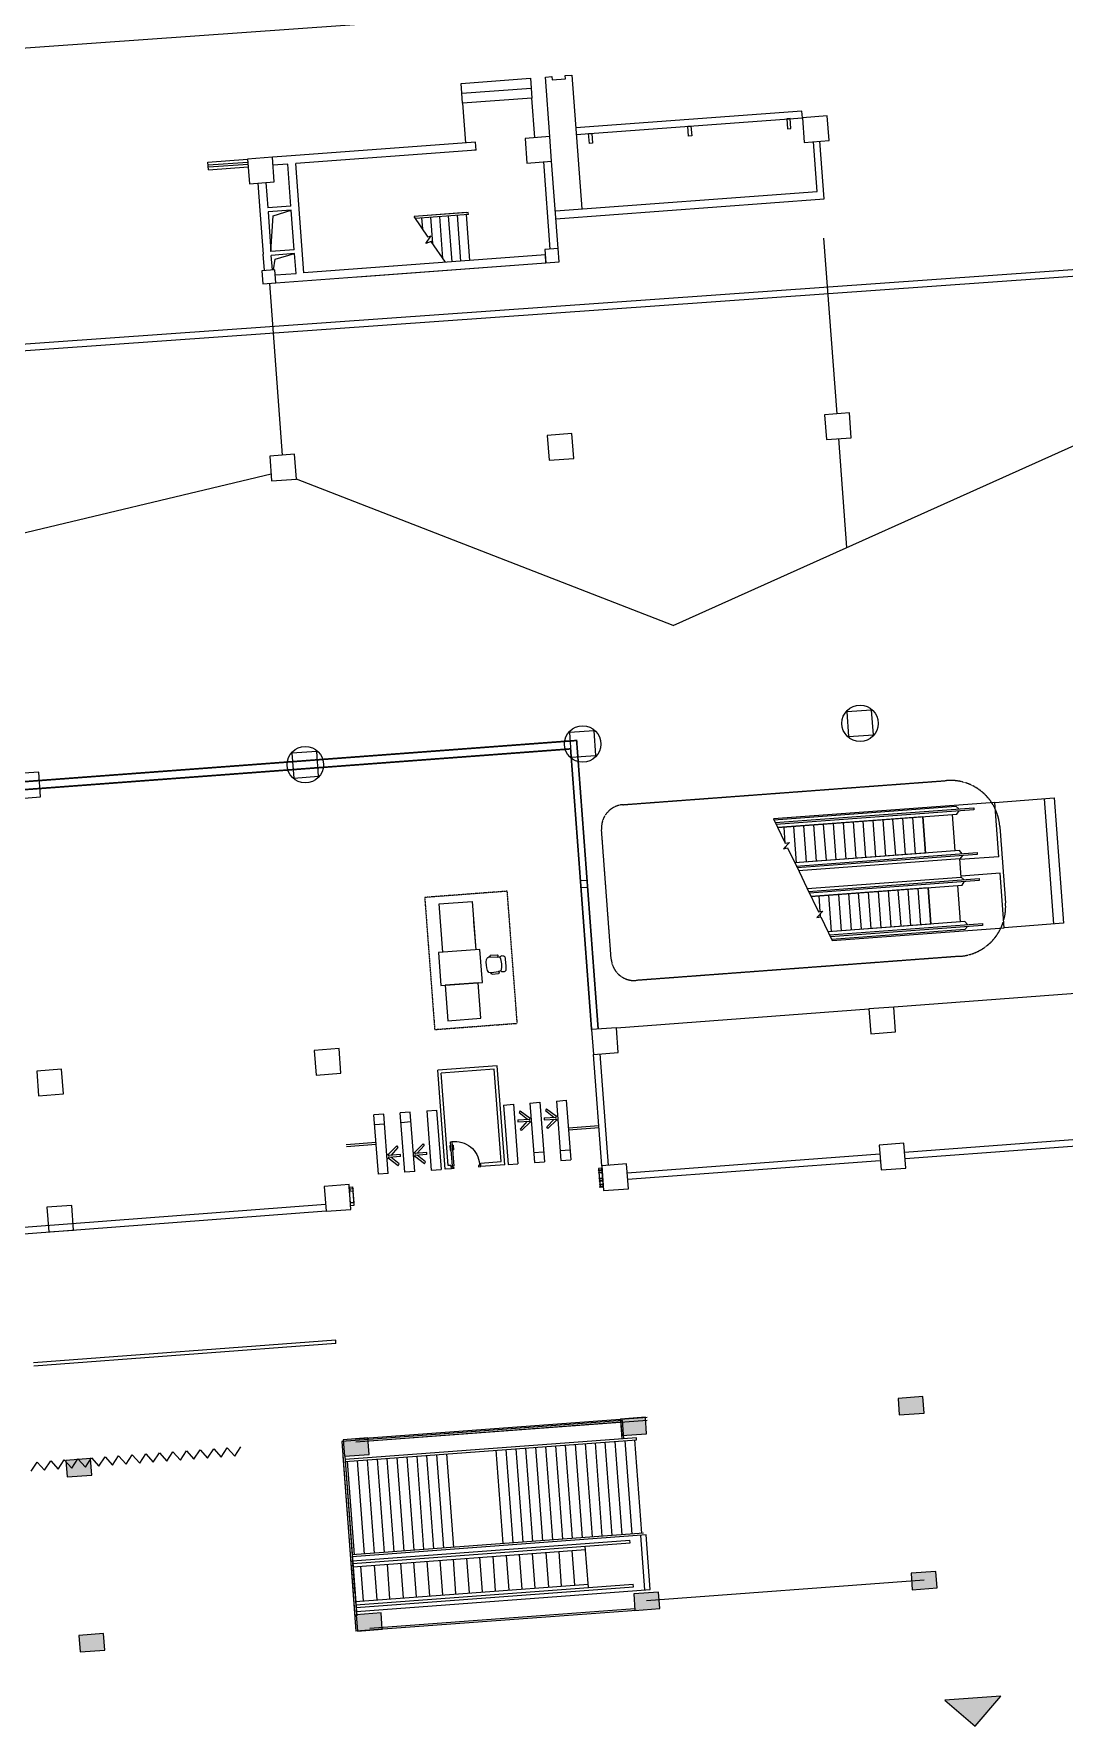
# Model space of a CAD drawing. Header units: millimetres. Extents: x 395197 to 699875, y 745 to 708816.
# Drawn here: x 462037 to 493147, y 611685 to 662809 of the extents above; entities that cross this region are included whole.
import ezdxf

# ---------------------------------------------------------------- set-up
doc = ezdxf.new("R2010")
doc.units = ezdxf.units.MM
doc.linetypes.add('DASH', pattern=[0.35, 0.25, -0.1])
doc.linetypes.add('DASHDOT2', pattern=[0.5, 0.25, -0.125, 0, -0.125])
doc.layers.add('0-修改新增', color=2, linetype='Continuous')
doc.layers.add('EECOMM', color=1, linetype='DASHDOT2')
for name, color, linetype, lineweight in [('0-导向定位-悬挂', 30, 'Continuous', 9), ('A-FURN', 9, 'Continuous', 9), ('A-WIND', 135, 'Continuous', 9), ('COLUMN', 9, 'Continuous', 13), ('C商场分区线', 4, 'Continuous', 9), ('DIM_SYMB', 3, 'Continuous', 9), ('S_STAIR', 4, 'Continuous', 9), ('STAIR', 2, 'Continuous', 9), ('WALL', 6, 'Continuous', 20), ('WALL-1', 40, 'Continuous', 9), ('栏杆', 2, 'Continuous', 5), ('灭火救援窗', 4, 'Continuous', 9), ('立面', 4, 'Continuous', 9)]:
    doc.layers.add(name, color=color, linetype=linetype, lineweight=lineweight)

# ---------------------------------------------------------------- blocks, each defined once
blk = doc.blocks.new('_FZHK')
blk.add_lwpolyline([(-0.5, -0.5), (0.5, -0.5), (0.5, 0.5), (-0.5, 0.5)], close=True)
blk = doc.blocks.new('$PLAN$00001584')
for p, q in [((-292, -435), (-287, -238)), ((-243, -457), (-242, -450)), ((-243, -457), (-242, -450)), ((-233, -439), (-218, -243)), ((233, -439), (218, -243)), ((243, -457), (242, -450)), ((292, -435), (287, -238))]:
    blk.add_line(p, q)
for centre, radius, start, end in [((0, -1587), 1587, 82.5907, 97.4093), ((-262, -425), 32, 198.7162, 333.9569), ((-253, -252), 36.3, 12.8663, 157.8436), ((-160, -89), 87.7, 120.3927, 239.6073), ((-142, -466), 102, 175, 253.8913), ((-23, -255), 203, 153.618, 172.8718), ((0, -704), 577, 69.209, 110.791), ((142, -466), 102, 286.1087, 5), ((160, -89), 87.7, 300.3927, 59.6073), ((22, -254), 203, 6.9097, 26.2122), ((253, -252), 36.3, 22.1564, 167.1337), ((262, -425), 32, 206.0431, 341.2838), ((0, 132), 716, 256.275, 283.725)]:
    blk.add_arc(centre, radius, start, end)
blk = doc.blocks.new('ANJIAN')
at = {"layer": 'A-FURN'}
for p, q in [((1191199, -1102558), (1191199, -1101093)), ((1191199, -1101093), (1192199, -1101093)), ((1192199, -1101093), (1192199, -1102558)), ((1192199, -1101701), (1192199, -1102558)), ((1192199, -1103558), (1191199, -1103558)), ((1191199, -1103558), (1191199, -1104630)), ((1192199, -1104630), (1192199, -1103558)), ((1191199, -1104630), (1192199, -1104630))]:
    blk.add_line(p, q, dxfattribs=at)
at = {"layer": 'A-FURN', "linetype": 'DASH'}
blk.add_lwpolyline([(1190782, -1104865), (1193282, -1104865), (1193282, -1100865), (1190782, -1100865)], close=True, dxfattribs=at)
at = {"layer": 'A-FURN'}
blk.add_lwpolyline([(1191069, -1103558), (1192325, -1103558), (1192325, -1102558), (1191069, -1102558)], close=True, dxfattribs=at)
at = {"layer": 'A-FURN', "xscale": -1, "rotation": 270}
blk.add_blockref('$PLAN$00001584', (1193069, -1103041), dxfattribs=at)
blk = doc.blocks.new('末端闸机')
for p, q in [((-875, 300), (925, 300)), ((-875, 0), (-875, 300)), ((-875, 0), (925, 0)), ((925, 0), (925, 300))]:
    blk.add_line(p, q)
blk = doc.blocks.new('闸机')
for p, q in [((-875, 0), (925, 0)), ((-875, -300), (-875, 0)), ((625, -300), (625, 0)), ((925, -300), (925, 0)), ((-875, -300), (925, -300)), ((-664, -617), (-415, -330)), ((-612, -647), (-393, -412)), ((-393, -706), (-393, -352)), ((-333, -706), (-333, -352)), ((-114, -647), (-333, -412)), ((-311, -330), (-62, -617)), ((-664, -617), (-612, -647)), ((-393, -706), (-333, -706)), ((-62, -617), (-114, -647))]:
    blk.add_line(p, q)
blk.add_arc((-363, -300), 60, 180, 0)
blk = doc.blocks.new('$DorLib2D$00000009')
at = {"lineweight": 13}
for p, q in [((0.378, 0.782), (0.378, 0.624)), ((0.489, 0.782), (0.489, 0.624))]:
    blk.add_line(p, q, dxfattribs=at)
for p, q in [((0.413, 0.782), (0.378, 0.782)), ((0.413, 0.624), (0.378, 0.624)), ((0.413, 0.905), (0.413, 0.081)), ((0.454, 0.905), (0.413, 0.905)), ((0.454, 0.081), (0.454, 0.905)), ((0.489, 0.782), (0.454, 0.782)), ((0.489, 0.624), (0.454, 0.624)), ((-0.494, 0.081), (-0.453, 0.081)), ((-0.494, -0.002), (-0.494, 0.081)), ((-0.453, 0.081), (-0.453, 0.039)), ((-0.453, 0.039), (-0.412, 0.039)), ((-0.412, 0.039), (-0.412, -0.002)), ((0.413, 0.081), (0.454, 0.081)), ((0.454, 0.039), (0.413, 0.039)), ((0.413, 0.039), (0.413, -0.002)), ((0.495, 0.081), (0.454, 0.081)), ((0.454, 0.081), (0.454, 0.039)), ((0.495, -0.002), (0.495, 0.081)), ((-0.494, -0.002), (-0.494, -0.002)), ((-0.412, -0.002), (-0.494, -0.002)), ((0.413, -0.002), (0.495, -0.002)), ((0.495, -0.002), (0.495, -0.002))]:
    blk.add_line(p, q)
blk.add_arc((0.372, 0.082), 0.825, 87.134, 180.0717, dxfattribs=at)
blk = doc.blocks.new('sdfsdgdsh55')
at = {"layer": 'WALL'}
for p, q in [((-1523126, -9354), (-1445841, -9372)), ((-1522926, -9554), (-1445641, -9572))]:
    blk.add_line(p, q, dxfattribs=at)
at = {"layer": 'WALL-1'}
blk.add_line((-1452764, -450), (-1529274, -450), dxfattribs=at)

msp = doc.modelspace()

# ---------------------------------------------------------------- hatches: boundary and pattern name
msp.add_hatch(color=256).paths.add_polyline_path([(490456, 611685), (491239, 612595), (489547, 612469)])
at = {"layer": 'COLUMN'}
for points in [[(488131, 621589), (488879, 621645), (488917, 621146), (488169, 621090)], [(479755, 620964), (480503, 621020), (480540, 620521), (479792, 620465)], [(471378, 620339), (472126, 620395), (472163, 619896), (471415, 619840)], [(463001, 619714), (463749, 619770), (463786, 619271), (463039, 619215)], [(488526, 616304), (489274, 616359), (489311, 615861), (488563, 615805)], [(480149, 615679), (480897, 615734), (480934, 615236), (480186, 615180)], [(471772, 615054), (472520, 615109), (472558, 614611), (471810, 614555)], [(463396, 614429), (464144, 614484), (464181, 613986), (463433, 613930)]]:
    msp.add_hatch(color=8, dxfattribs=at).paths.add_polyline_path(points)

# ---------------------------------------------------------------- linework, layer by layer
at = {"color": 8}
for p, q in [((471365, 619837, 0), (471725, 615012, 0)), ((471425, 619841, 0), (471785, 615016, 0))]:
    msp.add_line(p, q, dxfattribs=at)
at = {"color": 252, "elevation": 0}
for points in [[(477616, 659707), (477482, 661502), (477482, 661502), (477682, 661517), (477689, 661417), (478088, 661447), (478081, 661547), (478280, 661562), (478280, 661562), (478582, 657518)], [(469196, 656236), (469263, 657311), (469810, 657485)], [(469196, 656236), (469263, 657311), (469810, 657485)], [(469276, 655680), (469327, 656001), (469908, 656169)]]:
    msp.add_lwpolyline(points, dxfattribs=at)
for points in [[(485230, 660476), (478399, 659966), (478414, 659767), (485245, 660276)], [(481902, 659726), (481802, 659719), (481780, 660018), (481879, 660025)], [(484794, 659942), (484893, 659949), (484871, 660248), (484771, 660241)], [(478910, 659503), (478810, 659495), (478788, 659795), (478888, 659802)]]:
    msp.add_lwpolyline(points, close=True, dxfattribs=at)
at = {"elevation": 0}
msp.add_lwpolyline([(489547, 612469), (490456, 611685), (491239, 612595)], close=True, dxfattribs=at)
at = {"layer": '0-修改新增', "color": 3, "linetype": 'ByBlock', "elevation": 0}
msp.add_lwpolyline([(471363, 628029), (471363, 628025)], dxfattribs=at)
at = {"layer": '0-导向定位-悬挂', "color": 3, "linetype": 'ByBlock', "elevation": 0}
for points in [[(479193, 628488), (479081, 628480), (479082, 628470), (479182, 628477), (479187, 628417), (479087, 628410), (479088, 628400), (479199, 628408)], [(471565, 627919), (471676, 627927), (471677, 627917), (471577, 627910), (471582, 627850), (471681, 627857), (471682, 627847), (471571, 627839)], [(479212, 628239), (479101, 628230), (479102, 628220), (479202, 628228), (479206, 628168), (479106, 628160), (479107, 628151), (479218, 628159)], [(479225, 628058), (479114, 628050), (479115, 628040), (479215, 628047), (479219, 627988), (479120, 627980), (479120, 627970), (479231, 627979)]]:
    msp.add_lwpolyline(points, dxfattribs=at)
for points in [[(479190, 628538), (479190, 628538), (479090, 628530), (479127, 628052), (479225, 628059)], [(471561, 627969), (471561, 627969), (471660, 627976), (471696, 627497), (471597, 627490)]]:
    msp.add_lwpolyline(points, close=True, dxfattribs=at)
at = {"layer": 'A-WIND'}
for p, q in [((476028, 631638, 0), (474233, 631502, 0)), ((475936, 631531, 0), (474340, 631410, 0))]:
    msp.add_line(p, q, dxfattribs=at)
at = {"layer": 'A-WIND', "extrusion": (3.53517e-06, -4.65915e-05, 1)}
for p, q in [((474460, 628511, 0), (474233, 631502, 0)), ((474552, 628618, 0), (474340, 631410, 0)), ((476148, 628739, 0), (475936, 631531, 0)), ((476255, 628647, 0), (476028, 631638, 0)), ((474637, 628524, 0), (474460, 628511, 0)), ((474630, 628624, 0), (474552, 628618, 0)), ((474630, 628624, 0), (474637, 628524, 0)), ((475527, 628692, 0), (476148, 628739, 0)), ((475535, 628592, 0), (475527, 628692, 0)), ((476255, 628647, 0), (475535, 628592, 0))]:
    msp.add_line(p, q, dxfattribs=at)
at = {"layer": 'C商场分区线', "color": 8, "linetype": 'DASH', "ltscale": 2, "elevation": 0}
msp.add_lwpolyline([(479824, 639522), (489597, 640251, -0.414214), (491204, 638867), (491377, 636548, -0.414214), (489993, 634941), (480220, 634212, -0.414214), (479470, 634858), (479178, 638772, -0.414214)], format="xyb", close=True, dxfattribs=at)
at = {"layer": 'DIM_SYMB', "color": 252, "elevation": 0}
msp.add_lwpolyline([(475284, 656695, 0, 0, 0), (474371, 656627, 80, 0, 0), (474072, 656605, 0, 0, 0)], format="xyseb", dxfattribs=at)
msp.add_lwpolyline([(475284, 656695, 0, 0, 0), (474371, 656627, 80, 0, 0), (474072, 656605, 0, 0, 0)], format="xyseb", dxfattribs=at)
at = {"layer": 'DIM_SYMB', "elevation": 0}
for points in [[(485054, 638319, 0, 0, 0), (489870, 638679, 160, 0, 0), (490469, 638723, 0, 0, 0)], [(490628, 636581, 0, 0, 0), (486658, 636285, 160, 0, 0), (486060, 636240, 0, 0, 0)]]:
    msp.add_lwpolyline(points, format="xyseb", dxfattribs=at)
at = {"layer": 'EECOMM', "color": 3, "linetype": 'ByBlock'}
msp.add_line((488916, 616099, 0), (480539, 615474, 0), dxfattribs=at)
at = {"layer": 'EECOMM', "color": 3, "linetype": 'ByBlock', "elevation": 0}
for points in [[(479189, 628538), (479090, 628530), (479133, 627971), (479230, 627978)], [(471561, 627969), (471660, 627976), (471702, 627417), (471605, 627409)], [(479220, 628145), (479220, 628145)]]:
    msp.add_lwpolyline(points, dxfattribs=at)
at = {"layer": 'STAIR', "color": 252}
for p, q in [((475390, 659300, 0), (475345, 659297, 0)), ((475155, 657413, 0), (473524, 657291, 0)), ((475155, 657413, 0), (473524, 657291, 0)), ((475095, 657408, 0), (473524, 657291, 0)), ((475095, 657408, 0), (473524, 657291, 0)), ((473947, 656670, 0), (473524, 657291, 0)), ((473947, 656670, 0), (473524, 657291, 0)), ((475160, 657353, 0), (473563, 657234, 0)), ((475160, 657353, 0), (473563, 657234, 0)), ((473778, 656918, 0), (473753, 657248, 0)), ((473778, 656918, 0), (473753, 657248, 0)), ((474082, 656471, 0), (474023, 657268, 0)), ((474082, 656471, 0), (474023, 657268, 0)), ((474386, 656025, 0), (474292, 657288, 0)), ((474386, 656025, 0), (474292, 657288, 0)), ((474665, 655922, 0), (474561, 657308, 0)), ((474665, 655922, 0), (474561, 657308, 0)), ((474934, 655942, 0), (474830, 657328, 0)), ((474934, 655942, 0), (474830, 657328, 0)), ((475095, 657408, 0), (475155, 657413, 0)), ((475095, 657408, 0), (475155, 657413, 0)), ((475203, 655962, 0), (475100, 657348, 0)), ((475203, 655962, 0), (475100, 657348, 0)), ((473869, 656479, 0), (474026, 656697, 0)), ((473869, 656479, 0), (474026, 656697, 0)), ((474037, 656538, 0), (473869, 656479, 0)), ((474037, 656538, 0), (473869, 656479, 0)), ((474026, 656697, 0), (473947, 656670, 0)), ((474026, 656697, 0), (473947, 656670, 0)), ((474466, 655907, 0), (474037, 656538, 0)), ((474466, 655907, 0), (474037, 656538, 0)), ((491050, 639593, 0), (484369, 639094, 0)), ((491173, 637949, 0), (491050, 639593, 0)), ((484369, 639094, 0), (484724, 638360, 0)), ((484382, 639066, 0), (489875, 639476, 0)), ((484422, 638983, 0), (490416, 639430, 0)), ((490420, 639370, 0), (484451, 638925, 0)), ((484497, 638829, 0), (489906, 639233, 0)), ((488876, 639156, 0), (484497, 638829, 0)), ((487462, 637947, 0), (487381, 639044, 0)), ((487762, 637970, 0), (487680, 639067, 0)), ((488061, 637992, 0), (487979, 639089, 0)), ((488360, 638014, 0), (488278, 639111, 0)), ((488659, 638037, 0), (488577, 639134, 0)), ((488958, 638059, 0), (488876, 639156, 0)), ((488876, 639156, 0), (488958, 638059, 0)), ((489856, 638126, 0), (489774, 639223, 0)), ((489875, 639476, 0), (489967, 639397, 0)), ((489906, 639233, 0), (489972, 639337, 0)), ((490416, 639430, 0), (490420, 639370, 0)), ((484724, 638360, 0), (484688, 638843, 0)), ((485069, 637769, 0), (484987, 638866, 0)), ((485368, 637791, 0), (485286, 638888, 0)), ((485667, 637813, 0), (485586, 638910, 0)), ((485967, 637836, 0), (485885, 638933, 0)), ((486266, 637858, 0), (486184, 638955, 0)), ((486565, 637880, 0), (486483, 638977, 0)), ((486864, 637903, 0), (486782, 639000, 0)), ((487163, 637925, 0), (487081, 639022, 0)), ((484857, 638385, 0), (484669, 638192, 0)), ((484669, 638192, 0), (484794, 638216, 0)), ((484724, 638360, 0), (484857, 638385, 0)), ((484736, 638205, 0), (484732, 638257, 0)), ((484794, 638216, 0), (485141, 637499, 0)), ((489988, 638136, 0), (485012, 637765, 0)), ((488958, 638059, 0), (485012, 637765, 0)), ((485059, 637669, 0), (490517, 638076, 0)), ((490068, 638042, 0), (489988, 638136, 0)), ((490517, 638076, 0), (490521, 638016, 0)), ((490521, 638016, 0), (485087, 637611, 0)), ((489993, 637891, 0), (485127, 637527, 0)), ((490073, 637983, 0), (489993, 637891, 0)), ((490035, 637334, 0), (489993, 637891, 0)), ((491173, 637949, 0), (489995, 637862, 0)), ((485141, 637499, 0), (485375, 637015, 0)), ((485375, 637015, 0), (485730, 636281, 0)), ((485388, 636987, 0), (490035, 637334, 0)), ((485429, 636904, 0), (490576, 637288, 0)), ((490580, 637228, 0), (485457, 636846, 0)), ((485503, 636750, 0), (490066, 637091, 0)), ((489036, 637014, 0), (485503, 636750, 0)), ((489118, 635917, 0), (489036, 637014, 0)), ((489036, 637014, 0), (489118, 635917, 0)), ((490016, 635984, 0), (489934, 637081, 0)), ((491210, 637451, 0), (490033, 637363, 0)), ((490035, 637334, 0), (490127, 637255, 0)), ((490066, 637091, 0), (490131, 637195, 0)), ((490576, 637288, 0), (490580, 637228, 0)), ((491332, 635807, 0), (491210, 637451, 0)), ((485781, 636291, 0), (485745, 636768, 0)), ((486126, 635694, 0), (486045, 636791, 0)), ((486426, 635716, 0), (486344, 636813, 0)), ((486725, 635738, 0), (486643, 636835, 0)), ((487024, 635761, 0), (486942, 636858, 0)), ((487323, 635783, 0), (487241, 636880, 0)), ((487622, 635805, 0), (487540, 636902, 0)), ((487921, 635828, 0), (487840, 636925, 0)), ((488221, 635850, 0), (488139, 636947, 0)), ((488520, 635872, 0), (488438, 636969, 0)), ((488819, 635895, 0), (488737, 636992, 0)), ((485863, 636306, 0), (485676, 636113, 0)), ((485676, 636113, 0), (485800, 636137, 0)), ((485730, 636281, 0), (485863, 636306, 0)), ((485793, 636136, 0), (485786, 636227, 0)), ((485800, 636137, 0), (486147, 635420, 0)), ((490148, 635994, 0), (486018, 635686, 0)), ((490228, 635900, 0), (490148, 635994, 0)), ((489118, 635917, 0), (486018, 635686, 0)), ((486065, 635590, 0), (490677, 635934, 0)), ((490681, 635874, 0), (486093, 635532, 0)), ((490153, 635748, 0), (486133, 635449, 0)), ((486147, 635420, 0), (491332, 635807, 0)), ((490232, 635841, 0), (490153, 635748, 0)), ((490677, 635934, 0), (490681, 635874, 0)), ((471154, 623341, 0), (462030, 622660, 0)), ((471160, 623241, 0), (462037, 622560, 0)), ((479808, 620918, 0), (471332, 620285, 0)), ((471752, 620367, 0), (480553, 621023, 0)), ((480560, 620924, 0), (471759, 620267, 0)), ((479762, 620864, 0), (471759, 620267, 0)), ((479799, 620366, 0), (479758, 620914, 0)), ((479849, 620369, 0), (479808, 620918, 0)), ((471332, 620285, 0), (471760, 614551, 0)), ((480233, 620398, 0), (471433, 619741, 0)), ((471437, 619681, 0), (480238, 620338, 0)), ((477485, 620133, 0), (477696, 617311, 0)), ((477784, 620155, 0), (477995, 617333, 0)), ((478084, 620177, 0), (478295, 617355, 0)), ((478383, 620200, 0), (478594, 617378, 0)), ((478682, 620222, 0), (478893, 617400, 0)), ((478981, 620244, 0), (479192, 617422, 0)), ((479280, 620267, 0), (479491, 617444, 0)), ((479580, 620289, 0), (479790, 617467, 0)), ((479879, 620311, 0), (480090, 617489, 0)), ((480178, 620334, 0), (480389, 617511, 0)), ((480238, 620338, 0), (480233, 620398, 0)), ((471425, 619841, 0), (471782, 615054, 0)), ((471502, 619686, 0), (471713, 616864, 0)), ((471801, 619709, 0), (472012, 616886, 0)), ((472100, 619731, 0), (472311, 616909, 0)), ((472399, 619753, 0), (472610, 616931, 0)), ((472699, 619776, 0), (472910, 616953, 0)), ((472998, 619798, 0), (473209, 616976, 0)), ((473297, 619820, 0), (473508, 616998, 0)), ((473596, 619843, 0), (473807, 617020, 0)), ((473895, 619865, 0), (474106, 617043, 0)), ((474194, 619887, 0), (474405, 617065, 0)), ((474494, 619909, 0), (474705, 617087, 0)), ((475989, 620021, 0), (476200, 617199, 0)), ((476289, 620043, 0), (476500, 617221, 0)), ((476588, 620066, 0), (476799, 617244, 0)), ((476887, 620088, 0), (477098, 617266, 0)), ((477186, 620110, 0), (477397, 617288, 0)), ((480449, 617516, 0), (471648, 616859, 0)), ((480526, 617461, 0), (471652, 616799, 0)), ((471661, 616680, 0), (480036, 617305, 0)), ((471667, 616600, 0), (480042, 617225, 0)), ((478780, 615877, 0), (478687, 617124, 0)), ((480042, 617225, 0), (480036, 617305, 0)), ((480489, 615804, 0), (480366, 617450, 0)), ((480648, 615816, 0), (480526, 617461, 0)), ((471674, 616500, 0), (478694, 617024, 0)), ((472789, 615530, 0), (472711, 616578, 0)), ((473110, 616607, 0), (473188, 615560, 0)), ((473587, 615590, 0), (473508, 616637, 0)), ((473907, 616667, 0), (473985, 615620, 0)), ((474384, 615650, 0), (474306, 616697, 0)), ((474783, 615679, 0), (474705, 616726, 0)), ((475104, 616756, 0), (475182, 615709, 0)), ((475581, 615739, 0), (475503, 616786, 0)), ((475980, 615769, 0), (475902, 616816, 0)), ((476301, 616845, 0), (476379, 615798, 0)), ((476778, 615828, 0), (476700, 616875, 0)), ((477177, 615858, 0), (477098, 616905, 0)), ((477497, 616935, 0), (477575, 615888, 0)), ((477974, 615917, 0), (477896, 616964, 0)), ((478373, 615947, 0), (478295, 616994, 0)), ((471991, 615471, 0), (471913, 616518, 0)), ((472312, 616548, 0), (472390, 615501, 0)), ((471753, 615453, 0), (478772, 615977, 0)), ((471760, 615353, 0), (480135, 615978, 0)), ((471766, 615274, 0), (480141, 615899, 0)), ((471775, 615154, 0), (480648, 615816, 0)), ((480141, 615899, 0), (480135, 615978, 0)), ((480236, 615184, 0), (471760, 614551, 0)), ((480183, 615230, 0), (472180, 614633, 0))]:
    msp.add_line(p, q, dxfattribs=at)
at = {"layer": 'STAIR', "color": 252, "linetype": 'DASH'}
msp.add_line((471732, 615727, 0), (471658, 616725, 0), dxfattribs=at)
at = {"layer": 'STAIR', "color": 252, "elevation": 0}
for points in [[(474962, 661013), (474939, 661312), (477033, 661469), (477056, 661169)], [(474984, 660714), (474962, 661013), (477056, 661169), (477078, 660870)], [(477167, 659674), (477078, 660870), (474984, 660714), (475073, 659517)], [(475160, 657353), (475155, 657413)], [(491050, 639593), (492845, 639727), (493127, 635941), (491332, 635807)], [(492546, 639696), (492828, 635919)], [(471160, 623241), (471154, 623341)]]:
    msp.add_lwpolyline(points, dxfattribs=at)
at = {"layer": 'STAIR', "color": 252, "linetype": 'DASH', "ltscale": 2, "const_width": 50, "elevation": 0}
for points in [[(453844, 639628), (478426, 641462), (479077, 632741)], [(453862, 639388), (478244, 641208), (478877, 632726)]]:
    msp.add_lwpolyline(points, dxfattribs=at)
at = {"layer": 'WALL', "color": 252}
for p, q in [((475372, 659540, 0), (469808, 659125, 0)), ((475390, 659300, 0), (475372, 659540, 0)), ((475390, 659300, 0), (475372, 659540, 0)), ((485687, 658048, 0), (485575, 659549, 0)), ((485904, 657824, 0), (485774, 659564, 0)), ((469808, 659125, 0), (469239, 659082, 0)), ((469808, 659125, 0), (469239, 659082, 0)), ((475390, 659300, 0), (469945, 658894, 0)), ((469706, 658876, 0), (469257, 658843, 0)), ((469706, 658876, 0), (469257, 658843, 0)), ((469801, 657605, 0), (469706, 658876, 0)), ((469801, 657605, 0), (469706, 658876, 0)), ((470192, 655588, 0), (469945, 658894, 0)), ((477629, 656304, 0), (477433, 658941, 0)), ((477869, 656322, 0), (477672, 658959, 0)), ((468802, 658297, 0), (468863, 657475, 0)), ((469041, 658315, 0), (469098, 657552, 0)), ((469041, 658315, 0), (469098, 657552, 0)), ((477784, 657458, 0), (485687, 658048, 0)), ((468863, 657475, 0), (468961, 656158, 0)), ((468863, 657475, 0), (468961, 656158, 0)), ((469801, 657605, 0), (469098, 657552, 0)), ((469801, 657605, 0), (469098, 657552, 0)), ((469810, 657485, 0), (469107, 657433, 0)), ((469810, 657485, 0), (469107, 657433, 0)), ((469899, 656288, 0), (469810, 657485, 0)), ((469899, 656288, 0), (469810, 657485, 0)), ((477802, 657219, 0), (485904, 657824, 0)), ((469107, 657433, 0), (469196, 656236, 0)), ((469107, 657433, 0), (469196, 656236, 0)), ((468998, 655660, 0), (468961, 656158, 0)), ((468998, 655660, 0), (468961, 656158, 0)), ((469899, 656288, 0), (469196, 656236, 0)), ((469899, 656288, 0), (469196, 656236, 0)), ((469908, 656169, 0), (469205, 656116, 0)), ((469908, 656169, 0), (469205, 656116, 0)), ((469238, 655678, 0), (469205, 656116, 0)), ((469238, 655678, 0), (469205, 656116, 0)), ((469953, 655570, 0), (469908, 656169, 0)), ((477482, 656132, 0), (470192, 655588, 0)), ((477482, 656132, 0), (471807, 655709, 0)), ((477500, 655893, 0), (477482, 656132, 0)), ((477500, 655893, 0), (477482, 656132, 0)), ((469329, 655524, 0), (469953, 655570, 0)), ((469347, 655285, 0), (477500, 655893, 0)), ((471824, 655469, 0), (477500, 655893, 0))]:
    msp.add_line(p, q, dxfattribs=at)
at = {"layer": 'WALL', "color": 252, "extrusion": (-3.53517e-06, 4.65915e-05, 1)}
for p, q in [((444224, 625429, 0), (470848, 627458, 0)), ((444239, 625230, 0), (470863, 627258, 0))]:
    msp.add_line(p, q, dxfattribs=at)
at = {"layer": 'WALL', "color": 252, "elevation": 0}
for points in [[(479184, 628613), (478933, 631978)], [(479384, 628627), (479132, 631993)], [(495958, 629588), (488329, 629019)], [(495973, 629389), (488344, 628820)], [(487581, 628963), (479952, 628394)], [(487596, 628764), (479967, 628195)], [(471363, 628025), (471363, 628029)]]:
    msp.add_lwpolyline(points, dxfattribs=at)
at = {"layer": 'WALL', "color": 252}
for centre in [(486986, 641980, 0), (478609, 641355, 0), (470233, 640730, 0)]:
    msp.add_circle(centre, 550, dxfattribs=at)
at = {"layer": '栏杆', "color": 252}
for p, q in [((469148, 655270, 0), (469535, 650079, 0)), ((481341, 644934, 0), (495103, 651121, 0)), ((453388, 645750, 0), (469201, 649516, 0)), ((481341, 644934, 0), (469965, 649359, 0))]:
    msp.add_line(p, q, dxfattribs=at)
at = {"layer": '栏杆', "color": 252, "elevation": 0}
for points in [[(486289, 651329), (485893, 656634)], [(486590, 647294), (486344, 650581)], [(495631, 633976), (488002, 633407)], [(479625, 632782), (487254, 633351)], [(461952, 619385), (462137, 619665), (462362, 619415), (462547, 619696), (462772, 619446), (462957, 619726), (463182, 619477), (463367, 619757), (463592, 619507), (463777, 619788), (464002, 619538), (464187, 619818), (464412, 619568), (464597, 619849), (464822, 619599), (465007, 619879), (465232, 619630), (465417, 619910), (465642, 619660), (465827, 619941), (466052, 619691), (466237, 619971), (466462, 619721), (466647, 620002), (466872, 619752), (467057, 620032), (467282, 619783), (467467, 620063), (467692, 619813), (467877, 620094), (468102, 619844), (468287, 620124)]]:
    msp.add_lwpolyline(points, dxfattribs=at)
at = {"layer": '灭火救援窗', "color": 252, "elevation": 0}
for points in [[(467295, 658937), (468492, 659026)], [(468492, 659026), (468509, 658787)], [(467313, 658698), (467295, 658937)], [(467302, 658847), (468498, 658937)], [(467306, 658787), (468503, 658877)], [(467313, 658698), (468509, 658787)]]:
    msp.add_lwpolyline(points, dxfattribs=at)
at = {"layer": '立面'}
for p, q in [((478177, 629756, 0), (479099, 629826, 0)), ((478181, 629696, 0), (479104, 629766, 0)), ((472368, 629315, 0), (471471, 629247, 0)), ((472373, 629255, 0), (471475, 629187, 0))]:
    msp.add_line(p, q, dxfattribs=at)
at = {"layer": '立面', "elevation": 0}
msp.add_lwpolyline([(478542, 637219), (478557, 637019), (478756, 637034), (478741, 637234)], close=True, dxfattribs=at)

# ---------------------------------------------------------------- block references
at = {"extrusion": (-3.53517e-06, 4.65915e-05, 1)}
for name, p, rotation in [('末端闸机', (476285, 629577, 27), 274.339047815746), ('闸机', (477382, 629660, 27), 274.339047815746), ('闸机', (478179, 629721, 27), 274.339047815746), ('闸机', (472375, 629230, 27), 94.33904781574593), ('闸机', (473172, 629291, 27), 94.33904781574593), ('末端闸机', (473966, 629401, 27), 274.339047815746)]:
    msp.add_blockref(name, p, dxfattribs=dict(at, rotation=rotation))
at = {"layer": 'A-WIND', "extrusion": (-3.53517e-06, 4.65915e-05, -1), "xscale": 899.9999999999884, "yscale": 899.9999999999884, "zscale": -100.0000000000008, "rotation": 355.6609521495652}
msp.add_blockref('$DorLib2D$00000009', (-475091, 628560, 28), dxfattribs=at)
at = {"layer": 'COLUMN', "color": 252}
for p, xscale, yscale, zscale, rotation in [((485647, 659930, 0), 750.0000000001763, 750.0000000001763, 750.0000000001763, 4.267014395991078), ((477270, 659305, 0), 750.0000000001763, 750.0000000001763, 750.0000000001763, 4.267014395991078), ((477270, 659305, 0), 750.0000000001763, 750.0000000001763, 750.0000000001763, 4.267014395991078), ((468893, 658680, 0), 750.0000000001763, 750.0000000001763, 750.0000000001763, 4.267014395991078), ((477684, 656107, 0), 399.9999999999861, 399.9999999999861, 399.9999999999861, 4.267014395963804), ((477684, 656107, 0), 399.9999999999861, 399.9999999999861, 399.9999999999861, 4.267014395963804), ((469133, 655469, 0), 399.9999999999861, 399.9999999999861, 399.9999999999861, 4.267014395963804)]:
    msp.add_blockref('_FZHK', p, dxfattribs=dict(at, xscale=xscale, yscale=yscale, zscale=zscale, rotation=rotation))
at = {"layer": 'COLUMN'}
for p, xscale, yscale, zscale, rotation in [((486316, 650955, 0), 750.0000000001763, 750.0000000001763, 750.0000000001763, 4.267014395991078), ((477940, 650330, 0), 750.0000000001763, 750.0000000001763, 750.0000000001763, 4.267014395991078), ((477940, 650330, 0), 750.0000000001763, 750.0000000001763, 750.0000000001763, 4.267014395991078), ((469563, 649705, 0), 750.0000000001763, 750.0000000001763, 750.0000000001763, 4.267014395991078), ((486986, 641980, 0), 750.0000000001763, 750.0000000001763, 750.0000000001763, 4.267014395991078), ((478609, 641355, 0), 750.0000000001763, 750.0000000001763, 750.0000000001763, 4.267014395991078), ((478609, 641355, 0), 750.0000000001763, 750.0000000001763, 750.0000000001763, 4.267014395991078), ((470233, 640730, 0), 750.0000000001763, 750.0000000001763, 750.0000000001763, 4.267014395991078), ((461836, 640104, 0), 750.0000000001763, 750.0000000001763, 750.0000000001763, 4.267014395991078), ((487656, 633005, 0), 750.0000000001763, 750.0000000001763, 750.0000000001763, 4.267014395991078), ((479279, 632380, 0), 750.0000000001763, 750.0000000001763, 750.0000000001763, 4.267014395991078), ((479279, 632380, 0), 750.0000000001763, 750.0000000001763, 750.0000000001763, 4.267014395991078), ((470905, 631755, 0), 750.0000000001763, 750.0000000001763, 750.0000000001763, 4.267014395991078), ((462526, 631130, 0), 750.0000000001763, 750.0000000001763, 750.0000000001763, 4.267014395991078), ((487963, 628892, 0), 750.0000000001763, 750.0000000001763, 750.0000000001763, 4.267014395991078), ((479586, 628267, 0), 750.0000000001763, 750.0000000001763, 750.0000000001763, 4.267014395991078), ((479586, 628267, 0), 750.0000000001763, 750.0000000001763, 750.0000000001763, 4.267014395991078), ((471209, 627642, 0), 750.0000000001763, 750.0000000001763, 750.0000000001763, 4.267014395991078), ((462833, 627017, 0), 750.0000000001763, 750.0000000001763, 750.0000000001763, 4.267014395991078), ((488524, 621367, 0), 750.0000000001763, 499.9999999997227, 499.9999999999999, 4.267014395991078), ((480147, 620742, 0), 750.0000000001763, 499.9999999997227, 499.9999999999999, 4.267014395991078), ((480147, 620742, 0), 750.0000000001763, 499.9999999997227, 499.9999999999999, 4.267014395991078), ((480147, 620742, 0), 749.9999999999995, 500.0000000000006, 499.9999999999999, 4.267014395972099), ((480147, 620742, 0), 749.9999999999995, 500.0000000000006, 499.9999999999999, 4.267014395972099), ((471771, 620117, 0), 750.0000000001763, 499.9999999997227, 499.9999999999999, 4.267014395991078), ((471771, 620117, 0), 750.0000000001763, 499.9999999997227, 499.9999999999999, 4.267014395991078), ((471771, 620117, 0), 749.9999999999995, 500.0000000000006, 499.9999999999999, 4.267014395972099), ((471771, 620117, 0), 749.9999999999995, 500.0000000000006, 499.9999999999999, 4.267014395972099), ((463394, 619492, 0), 750.0000000001763, 499.9999999997227, 499.9999999999999, 4.267014395991078), ((488918, 616082, 0), 750.0000000001763, 499.9999999997227, 499.9999999999999, 4.267014395991078), ((480542, 615457, 0), 750.0000000001763, 499.9999999997227, 499.9999999999999, 4.267014395991078), ((480542, 615457, 0), 750.0000000001763, 499.9999999997227, 499.9999999999999, 4.267014395991078), ((480542, 615457, 0), 749.9999999999995, 500.0000000000006, 499.9999999999999, 4.267014395972099), ((480542, 615457, 0), 749.9999999999995, 500.0000000000006, 499.9999999999999, 4.267014395972099), ((472165, 614832, 0), 750.0000000001763, 499.9999999997227, 499.9999999999999, 4.267014395991078), ((472165, 614832, 0), 749.9999999999995, 500.0000000000006, 499.9999999999999, 4.267014395972099), ((463788, 614207, 0), 750.0000000001763, 499.9999999997227, 499.9999999999999, 4.267014395991078)]:
    msp.add_blockref('_FZHK', p, dxfattribs=dict(at, xscale=xscale, yscale=yscale, zscale=zscale, rotation=rotation))
at = {"layer": 'S_STAIR', "extrusion": (4.65915e-05, 3.53517e-06, 1), "rotation": 4.327789346926647}
msp.add_blockref('ANJIAN', (-796622, 1644586, 24), dxfattribs=at)
at = {"layer": 'WALL-1', "color": 1, "rotation": 4.069187519027174}
msp.add_blockref('sdfsdgdsh55', (1960591, 769454, 0), dxfattribs=at)

doc.saveas('drawing.dxf')
